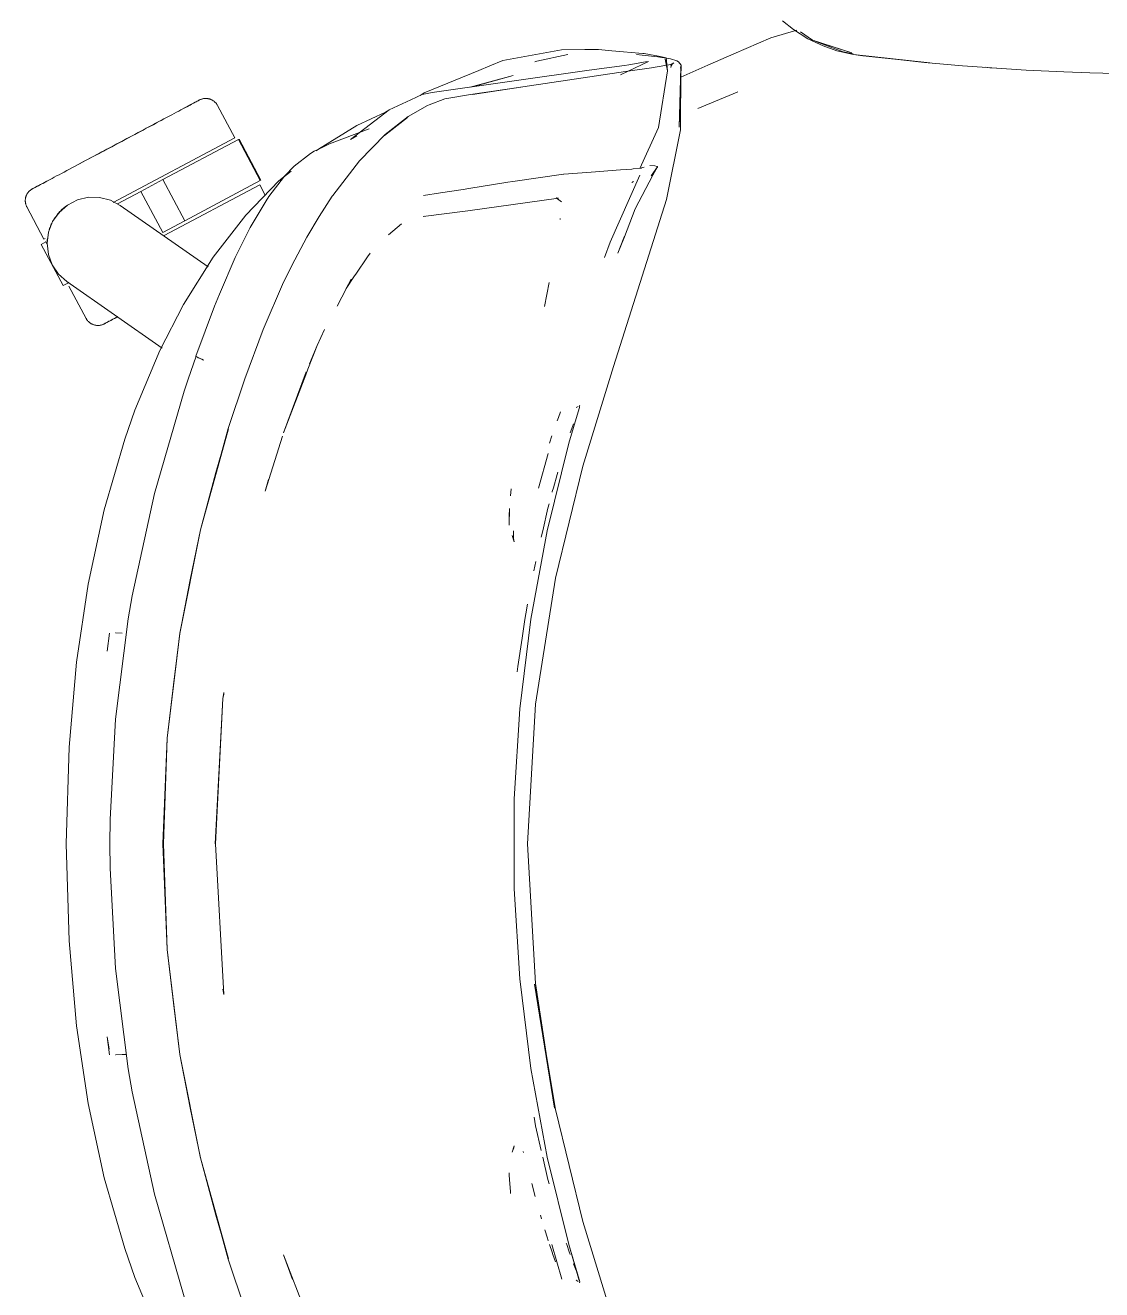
# Model space of a CAD drawing. Header units: millimetres. Extents: x 155927 to 295199, y -4084 to 97293.
# Drawn here: x 158249 to 158572.8, y 10293 to 10673.4 of the extents above; entities that cross this region are included whole.
import ezdxf

# ---------------------------------------------------------------- set-up
doc = ezdxf.new("R2010")
doc.units = ezdxf.units.MM
doc.header["$MEASUREMENT"] = 0
doc.layers.add('G-IMPT', color=8, linetype='CONTINUOUS', lineweight=9)
doc.layers.add('I-FURN', color=8, linetype='CONTINUOUS', lineweight=9)

msp = doc.modelspace()

# ---------------------------------------------------------------- linework, layer by layer
at = {"layer": 'G-IMPT'}
for p, q in [((158476.83, 10674.7), (158480.14, 10672.08)), ((158473.3, 10669.63), (158462.18, 10664.78)), ((158473.3, 10669.63), (158481.12, 10671.89)), ((158484.46, 10669.35), (158480.14, 10672.08)), ((158485.78, 10668.95), (158482.21, 10671.38)), ((158484.46, 10669.35), (158489.04, 10667.16)), ((158410.31, 10666.05), (158392.62, 10662.81)), ((158410.31, 10666.05), (158417.28, 10666.07)), ((158421.45, 10666.07), (158417.28, 10666.07)), ((158425.41, 10665.73), (158421.45, 10666.07)), ((158425.41, 10665.73), (158434.73, 10664.93)), ((158486.49, 10668.68), (158485.78, 10668.95)), ((158485.78, 10668.95), (158488.49, 10668.05)), ((158485.78, 10668.95), (158497.64, 10665.14)), ((158495.01, 10665.35), (158486.82, 10668.55)), ((158488.49, 10668.05), (158497.64, 10665.14)), ((158489.04, 10667.16), (158493.18, 10665.71)), ((158498.14, 10664.55), (158493.18, 10665.71)), ((158498.06, 10664.77), (158495.01, 10665.35)), ((158392.62, 10662.81), (158388.76, 10661.21)), ((158402.87, 10662.59), (158402.3, 10662.44)), ((158412.18, 10664.64), (158402.87, 10662.59)), ((158428.01, 10658.49), (158436.44, 10662.49)), ((158430.55, 10661.52), (158429.25, 10661.3)), ((158435.57, 10662.35), (158430.55, 10661.52)), ((158434.56, 10664.41), (158432.88, 10664.55)), ((158434.56, 10664.41), (158439.25, 10663.89)), ((158434.73, 10664.93), (158435.2, 10664.89)), ((158439.45, 10664.08), (158435.2, 10664.89)), ((158436.44, 10662.49), (158435.57, 10662.35)), ((158443.68, 10661.69), (158437.41, 10660.59)), ((158439.86, 10663.82), (158439.25, 10663.89)), ((158439.45, 10664.08), (158441.77, 10663.63)), ((158439.86, 10663.82), (158443.14, 10663.28)), ((158441.54, 10663.22), (158442.16, 10659.68)), ((158441.54, 10663.22), (158442.22, 10659.64)), ((158442.16, 10659.68), (158441.77, 10663.63)), ((158443.06, 10661.52), (158444.15, 10662.08)), ((158443.06, 10661.52), (158443.68, 10661.69)), ((158443.14, 10663.28), (158445, 10662.73)), ((158443.33, 10661.15), (158443.65, 10661.69)), ((158443.65, 10661.69), (158444.15, 10662.08)), ((158445.54, 10662.41), (158445, 10662.73)), ((158445.54, 10662.41), (158445.92, 10661.92)), ((158446.31, 10661.34), (158445.92, 10661.92)), ((158462.18, 10664.78), (158454.34, 10661.36)), ((158498.14, 10664.55), (158521.09, 10662.1)), ((158498.14, 10664.55), (158500.95, 10664.22)), ((158498.14, 10664.55), (158519.57, 10662.2)), ((158521.09, 10662.1), (158500.95, 10664.22)), ((158519.57, 10662.2), (158530.97, 10661.22)), ((158368.94, 10653.03), (158385.39, 10659.82)), ((158418.59, 10659.86), (158371.37, 10653.19)), ((158395.8, 10658.31), (158382.85, 10654.81)), ((158395.8, 10658.31), (158383.91, 10654.96)), ((158385.39, 10659.82), (158388.76, 10661.21)), ((158398.68, 10654.92), (158429.56, 10659.47)), ((158418.59, 10659.86), (158429.25, 10661.3)), ((158429.56, 10659.47), (158437.41, 10660.59)), ((158439.51, 10642.59), (158442.22, 10659.64)), ((158443.33, 10661.15), (158443.25, 10660.65)), ((158445.7, 10642.78), (158446.28, 10661.22)), ((158445.7, 10642.78), (158446.18, 10660.76)), ((158446.31, 10661.34), (158446.12, 10660.48)), ((158446.12, 10660.48), (158446.14, 10660.59)), ((158446.14, 10641.89), (158446.18, 10660.76)), ((158446.18, 10660.76), (158446.14, 10660.59)), ((158454.34, 10661.36), (158446.17, 10657.79)), ((158446.28, 10661.22), (158446.18, 10660.76)), ((158541.26, 10660.49), (158530.97, 10661.22)), ((158539.22, 10660.62), (158537.8, 10660.76)), ((158539.22, 10660.62), (158541.12, 10660.53)), ((158541.26, 10660.49), (158550.13, 10659.93)), ((158561.44, 10659.39), (158550.13, 10659.93)), ((158561.44, 10659.39), (158569.31, 10659.09)), ((158581.62, 10658.8), (158569.31, 10659.09)), ((158398.08, 10654.82), (158382.91, 10652.53)), ((158398.68, 10654.92), (158383.49, 10652.59)), ((158398.08, 10654.82), (158383.49, 10652.59)), ((158358.44, 10647.91), (158365.02, 10650.97)), ((158365.02, 10650.97), (158368.38, 10652.54)), ((158367.77, 10652.26), (158368.94, 10653.03)), ((158371.37, 10653.19), (158368.38, 10652.54)), ((158370.45, 10649.47), (158375.24, 10651.22)), ((158375.24, 10651.22), (158382.91, 10652.53)), ((158451.28, 10648.33), (158463.14, 10653.25)), ((158463.4, 10653.35), (158463.14, 10653.25)), ((158346.79, 10638.99), (158358.44, 10647.91)), ((158348.68, 10643.28), (158357.31, 10647.26)), ((158357.84, 10647.51), (158357.31, 10647.26)), ((158364.2, 10645.97), (158370.03, 10649.26)), ((158370.45, 10649.47), (158370.03, 10649.26)), ((158337.23, 10636.16), (158348.68, 10643.28)), ((158363.97, 10645.64), (158357.02, 10640.25)), ((158357.02, 10640.25), (158360.59, 10643.05)), ((158357.23, 10640.55), (158364.2, 10645.97)), ((158363.97, 10645.64), (158360.59, 10643.05)), ((158439.51, 10642.59), (158433.92, 10630.3)), ((158352.45, 10642.23), (158340.54, 10637.72)), ((158346.79, 10638.99), (158348.74, 10640.11)), ((158357.23, 10640.55), (158349.5, 10632.65)), ((158441.94, 10620.94), (158446.14, 10641.89)), ((158335.88, 10635.47), (158334.74, 10634.86)), ((158335.88, 10635.47), (158338.31, 10636.64)), ((158337.23, 10636.16), (158336.47, 10635.66)), ((158338.31, 10636.64), (158340.54, 10637.72)), ((158334.74, 10634.86), (158329.88, 10630.99)), ((158349.5, 10632.65), (158341.47, 10622.21)), ((158436.9, 10631.23), (158438.43, 10631.06)), ((158326.98, 10627.97), (158322.27, 10621.84)), ((158328.98, 10629.55), (158325.31, 10626.55)), ((158326.98, 10627.97), (158329.88, 10630.99)), ((158410.92, 10628.61), (158395.71, 10626.4)), ((158410.92, 10628.61), (158411, 10628.62)), ((158411, 10628.62), (158419.25, 10629.24)), ((158428.09, 10629.87), (158419.25, 10629.24)), ((158424.97, 10608.12), (158433.89, 10628.27)), ((158428.09, 10629.87), (158431.5, 10630.12)), ((158431.87, 10630.17), (158431.5, 10630.12)), ((158431.87, 10630.17), (158434.33, 10630.45)), ((158432.52, 10618.22), (158437.8, 10628.33)), ((158434.33, 10630.45), (158434.39, 10630.47)), ((158435.17, 10630.75), (158434.39, 10630.47)), ((158439.15, 10630.79), (158437.31, 10628.08)), ((158439.15, 10630.79), (158437.8, 10628.33)), ((158438.43, 10631.06), (158439.12, 10630.91)), ((158439.12, 10630.91), (158439.15, 10630.79)), ((158439.15, 10630.79), (158439.18, 10630.62)), ((158325.31, 10626.55), (158315.35, 10616.25)), ((158373.89, 10622.96), (158380.72, 10624.03)), ((158380.72, 10624.03), (158382.38, 10624.29)), ((158394.16, 10626.15), (158382.38, 10624.29)), ((158395.71, 10626.4), (158394.16, 10626.15)), ((158431.51, 10626.1), (158431.95, 10626.37)), ((158316.67, 10612.55), (158321.4, 10620.55)), ((158322.27, 10621.84), (158321.4, 10620.55)), ((158337.42, 10615.86), (158341.31, 10621.96)), ((158341.47, 10622.21), (158341.31, 10621.96)), ((158373.89, 10622.96), (158368.81, 10622.22)), ((158382.08, 10617.61), (158409.41, 10621.35)), ((158410.26, 10620.23), (158408.7, 10621.47)), ((158408.91, 10621.44), (158409.15, 10621.39)), ((158409.41, 10621.35), (158409.15, 10621.39)), ((158425.95, 10570.7), (158441.94, 10620.94)), ((158305.55, 10603.65), (158315.35, 10616.25)), ((158337.42, 10615.86), (158333.66, 10609.63)), ((158382.08, 10617.61), (158368.72, 10615.83)), ((158368.72, 10615.83), (158369.19, 10615.97)), ((158432.52, 10618.22), (158429.26, 10609.75)), ((158312.14, 10603.5), (158316.67, 10612.55)), ((158312.36, 10603.94), (158316.67, 10612.55)), ((158316.67, 10612.55), (158316.36, 10611.95)), ((158358.22, 10610.33), (158362.13, 10613.67)), ((158409.91, 10615.28), (158409.87, 10614.93)), ((158312.14, 10603.5), (158316.36, 10611.95)), ((158330.09, 10602.84), (158333.66, 10609.63)), ((158427.25, 10604.85), (158429.27, 10609.96)), ((158429.26, 10609.75), (158427.25, 10604.85)), ((158429.27, 10609.96), (158427.77, 10606.17)), ((158351.95, 10603.7), (158352.7, 10604.8)), ((158423.22, 10603.53), (158424.97, 10608.12)), ((158305.55, 10603.65), (158296.57, 10589.36)), ((158312.14, 10603.5), (158307.37, 10592.54)), ((158312.36, 10603.94), (158312.14, 10603.5)), ((158330.09, 10602.84), (158326.7, 10596.11)), ((158348.45, 10598.56), (158351.95, 10603.7)), ((158342.82, 10588.9), (158347.01, 10597)), ((158345.5, 10594.23), (158348.06, 10597.99)), ((158345.5, 10594.23), (158347.01, 10597)), ((158348.06, 10597.99), (158348.45, 10598.56)), ((158320.52, 10581.89), (158326.7, 10596.11)), ((158405.23, 10588.81), (158406.64, 10596.06)), ((158296.57, 10589.36), (158289.48, 10575.58)), ((158307.37, 10592.54), (158305.89, 10588.86)), ((158305.89, 10588.86), (158300.32, 10573.9)), ((158320.52, 10581.89), (158315.06, 10567.01)), ((158338.95, 10581.86), (158336.75, 10577.01)), ((158281.96, 10557.61), (158289.48, 10575.58)), ((158336.75, 10577.01), (158334.03, 10569.93)), ((158336.75, 10577.01), (158334.44, 10571.56)), ((158300.36, 10573.9), (158297.95, 10566.96)), ((158300.32, 10573.9), (158300.35, 10573.76)), ((158300.35, 10573.76), (158300.36, 10573.9)), ((158300.35, 10573.76), (158300.76, 10573.5)), ((158300.35, 10573.76), (158300.37, 10573.72)), ((158300.76, 10573.5), (158300.37, 10573.72)), ((158301.59, 10573.11), (158300.76, 10573.5)), ((158300.94, 10573.39), (158300.76, 10573.5)), ((158301.59, 10573.11), (158300.94, 10573.39)), ((158301.59, 10573.11), (158302.64, 10572.69)), ((158301.59, 10573.11), (158302.05, 10572.91)), ((158302.64, 10572.69), (158302.05, 10572.91)), ((158425.95, 10570.7), (158416.77, 10540.72)), ((158296.76, 10563.36), (158297.95, 10566.96)), ((158310.05, 10552.09), (158315.06, 10567.01)), ((158326.65, 10550.75), (158333.47, 10569.16)), ((158326.65, 10550.75), (158333.36, 10568.2)), ((158333.36, 10568.2), (158334.03, 10569.93)), ((158287.81, 10532.53), (158296.76, 10563.36)), ((158415.72, 10559.13), (158415.81, 10558.89)), ((158415.81, 10558.89), (158415.75, 10558.67)), ((158278.89, 10548.87), (158281.96, 10557.61)), ((158409.41, 10555.42), (158409.04, 10554.41)), ((158409.41, 10555.42), (158410.03, 10557.08)), ((158412.54, 10547.67), (158415.61, 10558.1)), ((158414.72, 10558.36), (158415.33, 10558.74)), ((158414.72, 10558.36), (158414.93, 10558.5)), ((158415.68, 10558.37), (158415.61, 10558.1)), ((158415.75, 10558.67), (158415.68, 10558.37)), ((158301.67, 10521.59), (158310.05, 10552.09)), ((158301.67, 10521.59), (158310.1, 10552)), ((158306.32, 10538.84), (158310.1, 10552)), ((158413.7, 10552.87), (158412.96, 10550.77)), ((158413.7, 10552.87), (158413.94, 10553.53)), ((158278.89, 10548.87), (158272.72, 10527.63)), ((158321.12, 10533.28), (158326.37, 10549.77)), ((158405.99, 10521.35), (158412.54, 10547.67)), ((158406.7, 10547.66), (158407.43, 10549.88)), ((158406.26, 10544.57), (158403.35, 10534.18)), ((158408.46, 10507.04), (158416.77, 10540.72)), ((158306.32, 10538.84), (158301.67, 10521.59)), ((158321.12, 10533.28), (158322.2, 10536.72)), ((158407.85, 10534.25), (158408.96, 10538.25)), ((158408.96, 10538.25), (158409.17, 10538.93)), ((158287.81, 10532.53), (158281.15, 10501.74)), ((158394.97, 10531.86), (158395.18, 10533.95)), ((158407.53, 10533.11), (158407.48, 10532.93)), ((158407.85, 10534.25), (158407.53, 10533.11)), ((158406.23, 10528.09), (158406.56, 10529.39)), ((158272.72, 10527.63), (158267.9, 10505.27)), ((158394.57, 10523), (158394.66, 10528.06)), ((158394.66, 10528.06), (158394.57, 10525.79)), ((158394.57, 10523), (158394.57, 10525.79)), ((158406.23, 10528.09), (158404.67, 10521.34)), ((158301.67, 10521.59), (158295.5, 10490.47)), ((158301.67, 10521.59), (158295.5, 10490.55)), ((158301.67, 10521.59), (158298.59, 10506.57)), ((158395.85, 10521.16), (158395.86, 10521.3)), ((158395.89, 10519), (158395.86, 10521.3)), ((158405.99, 10521.35), (158401.06, 10494.69)), ((158404.22, 10519.36), (158404.67, 10521.34)), ((158396.11, 10517.95), (158395.42, 10519.9)), ((158395.89, 10519), (158396.11, 10517.95)), ((158402.02, 10509.32), (158402.56, 10512.13)), ((158295.5, 10490.47), (158298.59, 10506.57)), ((158408.46, 10507.04), (158402.46, 10469.12)), ((158267.9, 10505.27), (158264.41, 10481.85)), ((158279.96, 10494.82), (158281.15, 10501.74)), ((158400.09, 10499.21), (158399.54, 10496.31)), ((158276.15, 10464.65), (158279.96, 10494.82)), ((158401.06, 10494.69), (158397.76, 10467.77)), ((158398.44, 10489.06), (158399.29, 10494.68)), ((158399.29, 10494.68), (158399.54, 10496.31)), ((158274.31, 10490.55), (158273.66, 10485.14)), ((158278.17, 10490.51), (158276.07, 10490.58)), ((158276.07, 10490.58), (158276.18, 10490.58)), ((158291.67, 10458.95), (158295.5, 10490.55)), ((158291.71, 10458.91), (158295.5, 10490.47)), ((158295.5, 10490.47), (158293.55, 10474.99)), ((158398.44, 10489.06), (158397.15, 10480.53)), ((158264.41, 10481.85), (158262.15, 10456.28)), ((158397.15, 10480.53), (158396.96, 10478.87)), ((158291.71, 10458.91), (158293.55, 10474.99)), ((158308.44, 10470.86), (158308.7, 10472.64)), ((158308.44, 10470.86), (158308.67, 10472.17)), ((158308.71, 10472.41), (158308.67, 10472.17)), ((158306.11, 10427.14), (158308.44, 10470.86)), ((158306.17, 10427.14), (158308.44, 10470.86)), ((158396.11, 10440.7), (158397.76, 10467.77)), ((158402.46, 10469.12), (158400.1, 10427.14)), ((158274.53, 10434.45), (158276.15, 10464.65)), ((158262.15, 10456.28), (158261.3, 10427.14)), ((158291.67, 10458.95), (158290.34, 10427.14)), ((158291.71, 10458.91), (158290.57, 10427.14)), ((158291.04, 10444.02), (158291.71, 10458.91)), ((158291.04, 10444.02), (158290.57, 10427.14)), ((158396.11, 10440.7), (158396.11, 10413.58)), ((158274.53, 10434.45), (158274.44, 10427.14)), ((158261.3, 10427.14), (158262.15, 10397.99)), ((158274.53, 10419.82), (158274.44, 10427.14)), ((158290.34, 10427.14), (158291.67, 10395.32)), ((158291.71, 10395.36), (158290.57, 10427.14)), ((158291.04, 10410.25), (158290.57, 10427.14)), ((158306.17, 10427.14), (158308.67, 10381.8)), ((158402.46, 10385.15), (158400.1, 10427.14)), ((158274.53, 10419.82), (158276.15, 10389.62)), ((158396.11, 10413.58), (158397.76, 10386.51)), ((158291.71, 10395.36), (158291.04, 10410.25)), ((158262.15, 10397.99), (158264.41, 10372.42)), ((158291.67, 10395.32), (158295.5, 10363.73)), ((158293.55, 10379.28), (158291.71, 10395.36)), ((158291.71, 10395.36), (158295.5, 10363.81)), ((158276.15, 10389.62), (158279.96, 10359.45)), ((158401.06, 10359.59), (158397.76, 10386.51)), ((158408.46, 10347.23), (158402.2, 10384.98)), ((158402.2, 10384.98), (158408.19, 10347.61)), ((158402.46, 10385.15), (158408.19, 10347.61)), ((158308.67, 10381.8), (158308.44, 10383.41)), ((158308.44, 10383.41), (158308.67, 10382.1)), ((158308.71, 10381.86), (158308.67, 10382.1)), ((158293.55, 10379.28), (158295.5, 10363.81)), ((158264.41, 10372.42), (158267.9, 10349)), ((158274.31, 10363.72), (158273.66, 10369.14)), ((158274.23, 10365.37), (158273.66, 10369.14)), ((158276.07, 10363.69), (158278.17, 10363.76)), ((158276.07, 10363.69), (158276.18, 10363.69)), ((158279.41, 10363.81), (158278.17, 10363.76)), ((158295.5, 10363.81), (158298.59, 10347.7)), ((158295.5, 10363.81), (158301.71, 10332.56)), ((158301.71, 10332.56), (158295.5, 10363.73)), ((158279.96, 10359.45), (158281.15, 10352.53)), ((158405.99, 10332.92), (158401.06, 10359.59)), ((158281.15, 10352.53), (158287.81, 10321.74)), ((158272.72, 10326.64), (158267.9, 10349)), ((158301.67, 10332.68), (158298.59, 10347.7)), ((158416.77, 10313.55), (158408.46, 10347.23)), ((158402.04, 10344.96), (158402.51, 10342.33)), ((158402.51, 10342.33), (158404.22, 10334.91)), ((158396.11, 10336.32), (158395.42, 10334.37)), ((158396.11, 10336.32), (158395.89, 10335.28)), ((158398.78, 10334.65), (158398.91, 10334.31)), ((158398.8, 10334.65), (158398.91, 10334.31)), ((158306.32, 10315.43), (158301.67, 10332.68)), ((158301.67, 10332.68), (158310.1, 10302.27)), ((158301.67, 10332.68), (158310.05, 10302.18)), ((158404.67, 10332.93), (158406.23, 10326.18)), ((158405.99, 10332.92), (158412.54, 10306.6)), ((158394.57, 10328.23), (158394.58, 10327.53)), ((158394.68, 10326.16), (158394.58, 10327.53)), ((158278.89, 10305.4), (158272.72, 10326.64)), ((158394.68, 10326.16), (158394.95, 10322.45)), ((158402.37, 10321.1), (158401.38, 10324.96)), ((158406.23, 10326.18), (158406.57, 10324.9)), ((158296.76, 10290.91), (158287.81, 10321.74)), ((158394.95, 10322.45), (158394.99, 10321.97)), ((158402.37, 10321.1), (158401.98, 10322.63)), ((158306.32, 10315.43), (158310.1, 10302.27)), ((158404.28, 10314.31), (158403.95, 10315.43)), ((158416.77, 10313.55), (158425.95, 10283.58)), ((158406.06, 10308.52), (158405.27, 10311.02)), ((158406.31, 10307.74), (158406.06, 10308.52)), ((158281.96, 10296.66), (158278.89, 10305.4)), ((158407.46, 10304.3), (158406.69, 10306.61)), ((158407.35, 10306.61), (158410.38, 10296.18)), ((158407.46, 10304.3), (158407.71, 10303.58)), ((158411.91, 10306.6), (158411.76, 10307.06)), ((158411.91, 10306.6), (158412.65, 10304.38)), ((158412.54, 10306.6), (158415.81, 10295.38)), ((158412.54, 10306.6), (158415.6, 10296.07)), ((158412.54, 10306.6), (158415.66, 10295.78)), ((158412.93, 10303.57), (158412.65, 10304.38)), ((158315.06, 10287.26), (158310.05, 10302.18)), ((158326.65, 10303.52), (158329.37, 10296.09)), ((158326.65, 10303.52), (158333.36, 10286.07)), ((158408.47, 10301.42), (158407.71, 10303.58)), ((158413.92, 10300.82), (158414.27, 10299.85)), ((158281.96, 10296.66), (158289.48, 10278.69)), ((158414.27, 10299.85), (158414.67, 10298.78)), ((158414.72, 10295.92), (158415.33, 10295.53)), ((158414.72, 10295.92), (158414.93, 10295.77)), ((158415.6, 10296.07), (158415.66, 10295.78)), ((158415.81, 10295.38), (158415.68, 10295.14))]:
    msp.add_line(p, q, dxfattribs=at)
at = {"layer": 'I-FURN'}
for p, q in [((158299.58, 10649.95), (158299.93, 10650.14)), ((158300.11, 10650.23), (158299.78, 10650.05)), ((158299.93, 10650.14), (158300.25, 10650.31)), ((158300.41, 10650.39), (158300.11, 10650.23)), ((158300.25, 10650.31), (158300.53, 10650.45)), ((158300.67, 10650.53), (158300.41, 10650.39)), ((158300.53, 10650.45), (158300.77, 10650.58)), ((158300.89, 10650.64), (158300.67, 10650.53)), ((158300.77, 10650.58), (158300.97, 10650.69)), ((158301.07, 10650.74), (158300.89, 10650.64)), ((158300.97, 10650.69), (158301.13, 10650.78)), ((158301.21, 10650.81), (158301.07, 10650.74)), ((158301.13, 10650.78), (158301.26, 10650.84)), ((158301.31, 10650.87), (158301.21, 10650.81)), ((158301.26, 10650.84), (158301.34, 10650.88)), ((158301.37, 10650.9), (158301.31, 10650.87)), ((158301.34, 10650.88), (158301.38, 10650.91)), ((158301.39, 10650.91), (158301.37, 10650.9)), ((158301.38, 10650.91), (158301.39, 10650.91)), ((158301.39, 10650.91), (158301.53, 10650.98)), ((158301.53, 10650.98), (158301.68, 10651.05)), ((158301.68, 10651.05), (158301.83, 10651.11)), ((158301.83, 10651.11), (158301.98, 10651.17)), ((158301.98, 10651.17), (158302.13, 10651.21)), ((158302.13, 10651.21), (158302.29, 10651.26)), ((158302.29, 10651.26), (158302.44, 10651.29)), ((158302.44, 10651.29), (158302.6, 10651.32)), ((158302.6, 10651.32), (158302.76, 10651.35)), ((158302.76, 10651.35), (158302.92, 10651.37)), ((158302.92, 10651.37), (158303.08, 10651.38)), ((158303.08, 10651.38), (158303.24, 10651.38)), ((158303.24, 10651.38), (158303.4, 10651.38)), ((158303.4, 10651.38), (158303.57, 10651.37)), ((158303.57, 10651.37), (158303.73, 10651.36)), ((158303.73, 10651.36), (158303.89, 10651.34)), ((158303.89, 10651.34), (158304.04, 10651.31)), ((158304.04, 10651.31), (158304.2, 10651.27)), ((158304.2, 10651.27), (158304.36, 10651.23)), ((158304.36, 10651.23), (158304.51, 10651.19)), ((158304.51, 10651.19), (158304.67, 10651.13)), ((158304.67, 10651.13), (158304.82, 10651.08)), ((158304.82, 10651.08), (158304.96, 10651.01)), ((158304.96, 10651.01), (158305.11, 10650.94)), ((158305.11, 10650.94), (158305.25, 10650.87)), ((158305.25, 10650.87), (158305.39, 10650.78)), ((158305.39, 10650.78), (158305.53, 10650.7)), ((158305.53, 10650.7), (158305.66, 10650.6)), ((158305.66, 10650.6), (158305.79, 10650.51)), ((158305.79, 10650.51), (158305.91, 10650.4)), ((158305.91, 10650.4), (158306.03, 10650.3)), ((158306.03, 10650.3), (158306.15, 10650.18)), ((158306.15, 10650.18), (158306.26, 10650.07)), ((158293.03, 10646.46), (158292.27, 10646.06)), ((158293.76, 10646.86), (158293.03, 10646.46)), ((158294.47, 10647.23), (158293.76, 10646.86)), ((158295.15, 10647.59), (158294.47, 10647.23)), ((158295.8, 10647.94), (158295.15, 10647.59)), ((158296.41, 10648.26), (158295.8, 10647.94)), ((158297, 10648.57), (158296.41, 10648.26)), ((158296.68, 10648.41), (158297.25, 10648.71)), ((158297.55, 10648.87), (158297, 10648.57)), ((158297.25, 10648.71), (158297.79, 10649)), ((158298.06, 10649.14), (158297.55, 10648.87)), ((158297.79, 10649), (158298.29, 10649.26)), ((158298.55, 10649.4), (158298.06, 10649.14)), ((158298.29, 10649.26), (158298.76, 10649.51)), ((158298.99, 10649.64), (158298.55, 10649.4)), ((158298.76, 10649.51), (158299.19, 10649.74)), ((158299.4, 10649.85), (158298.99, 10649.64)), ((158299.19, 10649.74), (158299.58, 10649.95)), ((158299.78, 10650.05), (158299.4, 10649.85)), ((158306.26, 10650.07), (158306.36, 10649.95)), ((158306.36, 10649.95), (158306.46, 10649.82)), ((158306.46, 10649.82), (158306.56, 10649.69)), ((158306.56, 10649.69), (158306.65, 10649.56)), ((158306.65, 10649.56), (158306.74, 10649.42)), ((158306.74, 10649.42), (158306.82, 10649.28)), ((158306.82, 10649.28), (158306.84, 10649.24)), ((158311.99, 10639.56), (158306.84, 10649.24)), ((158284.85, 10642.12), (158285.79, 10642.62)), ((158286.29, 10642.88), (158285.36, 10642.39)), ((158285.79, 10642.62), (158286.71, 10643.11)), ((158287.2, 10643.37), (158286.29, 10642.88)), ((158286.71, 10643.11), (158287.62, 10643.59)), ((158288.1, 10643.84), (158287.2, 10643.37)), ((158287.62, 10643.59), (158288.5, 10644.06)), ((158288.97, 10644.31), (158288.1, 10643.84)), ((158288.5, 10644.06), (158289.37, 10644.52)), ((158289.83, 10644.77), (158288.97, 10644.31)), ((158289.37, 10644.52), (158290.22, 10644.97)), ((158290.67, 10645.21), (158289.83, 10644.77)), ((158291.48, 10645.64), (158290.67, 10645.21)), ((158292.27, 10646.06), (158291.48, 10645.64)), ((158311.99, 10639.56), (158275.38, 10620.09)), ((158278.53, 10638.76), (158277.53, 10638.22)), ((158277.99, 10638.47), (158278.99, 10639)), ((158279.53, 10639.29), (158278.53, 10638.76)), ((158278.99, 10639), (158279.99, 10639.53)), ((158280.52, 10639.82), (158279.53, 10639.29)), ((158279.99, 10639.53), (158280.98, 10640.06)), ((158281.51, 10640.34), (158280.52, 10639.82)), ((158280.98, 10640.06), (158281.96, 10640.58)), ((158282.49, 10640.86), (158281.51, 10640.34)), ((158281.96, 10640.58), (158282.93, 10641.1)), ((158283.46, 10641.38), (158282.49, 10640.86)), ((158282.93, 10641.1), (158283.9, 10641.61)), ((158284.41, 10641.88), (158283.46, 10641.38)), ((158283.9, 10641.61), (158284.85, 10642.12)), ((158285.36, 10642.39), (158284.41, 10641.88)), ((158290.4, 10626.95), (158313.11, 10639.02)), ((158313.11, 10639.02), (158319.68, 10626.66)), ((158319.85, 10626.75), (158313.28, 10639.11)), ((158271.52, 10635.03), (158270.54, 10634.51)), ((158270.99, 10634.75), (158271.98, 10635.27)), ((158272.51, 10635.56), (158271.52, 10635.03)), ((158271.98, 10635.27), (158272.97, 10635.8)), ((158273.51, 10636.09), (158272.51, 10635.56)), ((158272.97, 10635.8), (158273.97, 10636.33)), ((158274.51, 10636.62), (158273.51, 10636.09)), ((158273.97, 10636.33), (158274.97, 10636.87)), ((158275.52, 10637.15), (158274.51, 10636.62)), ((158274.97, 10636.87), (158275.98, 10637.4)), ((158276.52, 10637.69), (158275.52, 10637.15)), ((158275.98, 10637.4), (158276.98, 10637.93)), ((158277.53, 10638.22), (158276.52, 10637.69)), ((158276.98, 10637.93), (158277.99, 10638.47)), ((158264.88, 10631.5), (158264, 10631.03)), ((158265.79, 10631.98), (158264.88, 10631.5)), ((158265.3, 10631.72), (158266.21, 10632.21)), ((158266.71, 10632.47), (158265.79, 10631.98)), ((158266.21, 10632.21), (158267.14, 10632.7)), ((158267.65, 10632.97), (158266.71, 10632.47)), ((158267.14, 10632.7), (158268.08, 10633.2)), ((158268.6, 10633.48), (158267.65, 10632.97)), ((158268.08, 10633.2), (158269.04, 10633.71)), ((158269.56, 10633.99), (158268.6, 10633.48)), ((158269.04, 10633.71), (158270.01, 10634.23)), ((158270.54, 10634.51), (158269.56, 10633.99)), ((158270.01, 10634.23), (158270.99, 10634.75)), ((158257.05, 10627.33), (158256.42, 10627)), ((158257.71, 10627.69), (158257.05, 10627.33)), ((158258.41, 10628.06), (158257.71, 10627.69)), ((158259.13, 10628.44), (158258.41, 10628.06)), ((158259.88, 10628.84), (158259.13, 10628.44)), ((158260.66, 10629.25), (158259.88, 10628.84)), ((158261.46, 10629.68), (158260.66, 10629.25)), ((158262.28, 10630.12), (158261.46, 10629.68)), ((158263.13, 10630.57), (158262.28, 10630.12)), ((158264, 10631.03), (158263.13, 10630.57)), ((158250.06, 10623.37), (158250.17, 10623.49)), ((158250.17, 10623.49), (158250.29, 10623.6)), ((158250.29, 10623.6), (158250.41, 10623.7)), ((158250.41, 10623.7), (158250.53, 10623.8)), ((158250.53, 10623.8), (158250.66, 10623.9)), ((158250.66, 10623.9), (158250.8, 10623.99)), ((158250.8, 10623.99), (158250.93, 10624.08)), ((158250.93, 10624.08), (158251.07, 10624.16)), ((158251.07, 10624.16), (158251.11, 10624.18)), ((158251.11, 10624.18), (158251.13, 10624.19)), ((158251.12, 10624.18), (158251.11, 10624.18)), ((158251.16, 10624.2), (158251.12, 10624.18)), ((158251.13, 10624.19), (158251.19, 10624.22)), ((158251.24, 10624.25), (158251.16, 10624.2)), ((158251.19, 10624.22), (158251.29, 10624.27)), ((158251.36, 10624.31), (158251.24, 10624.25)), ((158251.29, 10624.27), (158251.43, 10624.35)), ((158251.53, 10624.4), (158251.36, 10624.31)), ((158251.43, 10624.35), (158251.61, 10624.44)), ((158251.73, 10624.5), (158251.53, 10624.4)), ((158251.61, 10624.44), (158251.83, 10624.56)), ((158251.97, 10624.63), (158251.73, 10624.5)), ((158251.83, 10624.56), (158252.09, 10624.7)), ((158252.25, 10624.78), (158251.97, 10624.63)), ((158252.09, 10624.7), (158252.39, 10624.86)), ((158252.56, 10624.95), (158252.25, 10624.78)), ((158252.39, 10624.86), (158252.72, 10625.03)), ((158252.92, 10625.14), (158252.56, 10624.95)), ((158252.72, 10625.03), (158253.1, 10625.23)), ((158253.31, 10625.35), (158252.92, 10625.14)), ((158253.1, 10625.23), (158253.51, 10625.45)), ((158253.74, 10625.58), (158253.31, 10625.35)), ((158253.51, 10625.45), (158253.95, 10625.69)), ((158254.21, 10625.82), (158253.74, 10625.58)), ((158253.95, 10625.69), (158254.43, 10625.94)), ((158254.71, 10626.09), (158254.21, 10625.82)), ((158254.43, 10625.94), (158254.95, 10626.22)), ((158255.24, 10626.38), (158254.71, 10626.09)), ((158254.95, 10626.22), (158255.5, 10626.51)), ((158255.81, 10626.68), (158255.24, 10626.38)), ((158255.5, 10626.51), (158256.09, 10626.82)), ((158256.42, 10627), (158255.81, 10626.68)), ((158283.76, 10623.42), (158290.4, 10626.95)), ((158290.4, 10626.95), (158296.97, 10614.59)), ((158319.5, 10625.43), (158290.8, 10610.17)), ((158319.68, 10626.66), (158296.97, 10614.59)), ((158321.18, 10622.27), (158319.5, 10625.43)), ((158248.97, 10620.58), (158248.98, 10620.75)), ((158248.98, 10620.42), (158248.97, 10620.58)), ((158248.98, 10620.91), (158249, 10621.07)), ((158248.98, 10620.75), (158248.98, 10620.91)), ((158248.99, 10620.26), (158248.98, 10620.42)), ((158249.01, 10620.1), (158248.99, 10620.26)), ((158249, 10621.07), (158249.02, 10621.23)), ((158249.03, 10619.94), (158249.01, 10620.1)), ((158249.02, 10621.23), (158249.05, 10621.39)), ((158249.06, 10619.78), (158249.03, 10619.94)), ((158249.05, 10621.39), (158249.08, 10621.54)), ((158249.1, 10619.63), (158249.06, 10619.78)), ((158249.08, 10621.54), (158249.12, 10621.7)), ((158249.12, 10621.7), (158249.17, 10621.85)), ((158249.17, 10621.85), (158249.22, 10622.01)), ((158249.22, 10622.01), (158249.28, 10622.16)), ((158249.28, 10622.16), (158249.34, 10622.3)), ((158249.34, 10622.3), (158249.41, 10622.45)), ((158249.41, 10622.45), (158249.49, 10622.59)), ((158249.49, 10622.59), (158249.57, 10622.73)), ((158249.57, 10622.73), (158249.66, 10622.87)), ((158249.66, 10622.87), (158249.75, 10623)), ((158249.75, 10623), (158249.85, 10623.13)), ((158249.85, 10623.13), (158249.95, 10623.25)), ((158249.95, 10623.25), (158250.06, 10623.37)), ((158261.67, 10619.31), (158264.67, 10620.86)), ((158264.67, 10620.86), (158267.95, 10621.64)), ((158267.95, 10621.64), (158271.32, 10621.62)), ((158271.32, 10621.62), (158274.59, 10620.79)), ((158274.59, 10620.79), (158277.57, 10619.2)), ((158276.7, 10619.66), (158283.76, 10623.42)), ((158283.76, 10623.42), (158290.33, 10611.06)), ((158249.14, 10619.47), (158249.1, 10619.63)), ((158249.19, 10619.32), (158249.14, 10619.47)), ((158249.24, 10619.17), (158249.19, 10619.32)), ((158249.31, 10619.02), (158249.24, 10619.17)), ((158249.37, 10618.87), (158249.31, 10619.02)), ((158249.45, 10618.73), (158249.37, 10618.87)), ((158249.45, 10618.73), (158254.6, 10609.04)), ((158257.2, 10614.32), (158259.13, 10617.09)), ((158259.97, 10617.95), (158257.67, 10615.17)), ((158259.13, 10617.09), (158261.67, 10619.31)), ((158261.39, 10619.1), (158259.97, 10617.95)), ((158277.57, 10619.2), (158304, 10600.69)), ((158255.98, 10611.18), (158257.2, 10614.32)), ((158296.97, 10614.59), (158290.33, 10611.06)), ((158254.97, 10609.24), (158254.6, 10609.04)), ((158255.55, 10607.83), (158255.98, 10611.18)), ((158253.78, 10607.48), (158255.18, 10608.22)), ((158253.78, 10607.48), (158260.36, 10595.12)), ((158255.18, 10608.22), (158255.09, 10608.17)), ((158255.58, 10607.46), (158255.18, 10608.22)), ((158255.93, 10604.48), (158255.55, 10607.83)), ((158257.11, 10601.32), (158255.93, 10604.48)), ((158259.01, 10598.53), (158257.11, 10601.32)), ((158261.52, 10596.28), (158259.01, 10598.53)), ((158261.75, 10595.86), (158260.36, 10595.12)), ((158290.11, 10576.26), (158261.52, 10596.28)), ((158262.08, 10596.03), (158261.67, 10595.81)), ((158261.67, 10595.81), (158261.75, 10595.86)), ((158262.11, 10594.91), (158267.26, 10585.23)), ((158276.31, 10585.48), (158275.8, 10585.21)), ((158276.03, 10585.33), (158276.55, 10585.6)), ((158276.84, 10585.76), (158276.31, 10585.48)), ((158267.28, 10585.19), (158267.26, 10585.23)), ((158267.36, 10585.05), (158267.28, 10585.19)), ((158267.44, 10584.91), (158267.36, 10585.05)), ((158267.53, 10584.78), (158267.44, 10584.91)), ((158267.63, 10584.65), (158267.53, 10584.78)), ((158267.73, 10584.53), (158267.63, 10584.65)), ((158267.84, 10584.4), (158267.73, 10584.53)), ((158267.95, 10584.29), (158267.84, 10584.4)), ((158268.06, 10584.18), (158267.95, 10584.29)), ((158268.18, 10584.07), (158268.06, 10584.18)), ((158268.31, 10583.97), (158268.18, 10584.07)), ((158268.44, 10583.87), (158268.31, 10583.97)), ((158268.57, 10583.77), (158268.44, 10583.87)), ((158268.7, 10583.69), (158268.57, 10583.77)), ((158268.84, 10583.61), (158268.7, 10583.69)), ((158268.99, 10583.53), (158268.84, 10583.61)), ((158269.13, 10583.46), (158268.99, 10583.53)), ((158269.28, 10583.4), (158269.13, 10583.46)), ((158269.43, 10583.34), (158269.28, 10583.4)), ((158269.58, 10583.28), (158269.43, 10583.34)), ((158269.74, 10583.24), (158269.58, 10583.28)), ((158269.89, 10583.2), (158269.74, 10583.24)), ((158270.05, 10583.16), (158269.89, 10583.2)), ((158270.21, 10583.14), (158270.05, 10583.16)), ((158270.37, 10583.12), (158270.21, 10583.14)), ((158270.53, 10583.1), (158270.37, 10583.12)), ((158270.69, 10583.09), (158270.53, 10583.1)), ((158270.85, 10583.09), (158270.69, 10583.09)), ((158271.01, 10583.1), (158270.85, 10583.09)), ((158271.17, 10583.11), (158271.01, 10583.1)), ((158271.33, 10583.12), (158271.17, 10583.11)), ((158271.49, 10583.15), (158271.33, 10583.12)), ((158271.65, 10583.18), (158271.49, 10583.15)), ((158271.81, 10583.21), (158271.65, 10583.18)), ((158271.96, 10583.26), (158271.81, 10583.21)), ((158272.12, 10583.31), (158271.96, 10583.26)), ((158272.27, 10583.36), (158272.12, 10583.31)), ((158272.42, 10583.42), (158272.27, 10583.36)), ((158272.56, 10583.49), (158272.42, 10583.42)), ((158272.71, 10583.56), (158272.56, 10583.49)), ((158272.76, 10583.59), (158272.71, 10583.57)), ((158272.71, 10583.57), (158272.71, 10583.56)), ((158272.71, 10583.56), (158272.73, 10583.57)), ((158272.73, 10583.57), (158272.79, 10583.61)), ((158272.84, 10583.63), (158272.76, 10583.59)), ((158272.79, 10583.61), (158272.89, 10583.66)), ((158272.96, 10583.7), (158272.84, 10583.63)), ((158272.89, 10583.66), (158273.03, 10583.73)), ((158273.12, 10583.78), (158272.96, 10583.7)), ((158273.03, 10583.73), (158273.21, 10583.83)), ((158273.32, 10583.89), (158273.12, 10583.78)), ((158273.21, 10583.83), (158273.43, 10583.95)), ((158273.56, 10584.02), (158273.32, 10583.89)), ((158273.43, 10583.95), (158273.69, 10584.08)), ((158273.84, 10584.17), (158273.56, 10584.02)), ((158273.69, 10584.08), (158273.98, 10584.24)), ((158274.16, 10584.33), (158273.84, 10584.17)), ((158273.98, 10584.24), (158274.32, 10584.42)), ((158274.52, 10584.52), (158274.16, 10584.33)), ((158274.32, 10584.42), (158274.69, 10584.62)), ((158274.91, 10584.73), (158274.52, 10584.52)), ((158274.69, 10584.62), (158275.1, 10584.84)), ((158275.34, 10584.96), (158274.91, 10584.73)), ((158275.1, 10584.84), (158275.55, 10585.07)), ((158275.8, 10585.21), (158275.34, 10584.96)), ((158275.55, 10585.07), (158276.03, 10585.33))]:
    msp.add_line(p, q, dxfattribs=at)
for points in [[(158258.52, 10616.37), (158258.85, 10616.79), (158259.19, 10617.22), (158259.62, 10617.61)], [(158255.58, 10607.46), (158255.57, 10607.7), (158255.57, 10608.23), (158255.61, 10608.9), (158255.65, 10609.28)]]:
    msp.add_open_spline(points, degree=3, dxfattribs=at)
msp.add_open_spline([(158256.18, 10611.88), (158256.32, 10612.35), (158256.54, 10612.98), (158256.84, 10613.61), (158256.92, 10613.77)], degree=3, knots=[-0.6, -0.6, -0.6, -0.6, -0.5, -0.4680239, -0.4680239, -0.4680239, -0.4680239], dxfattribs=at)

doc.saveas('drawing.dxf')
